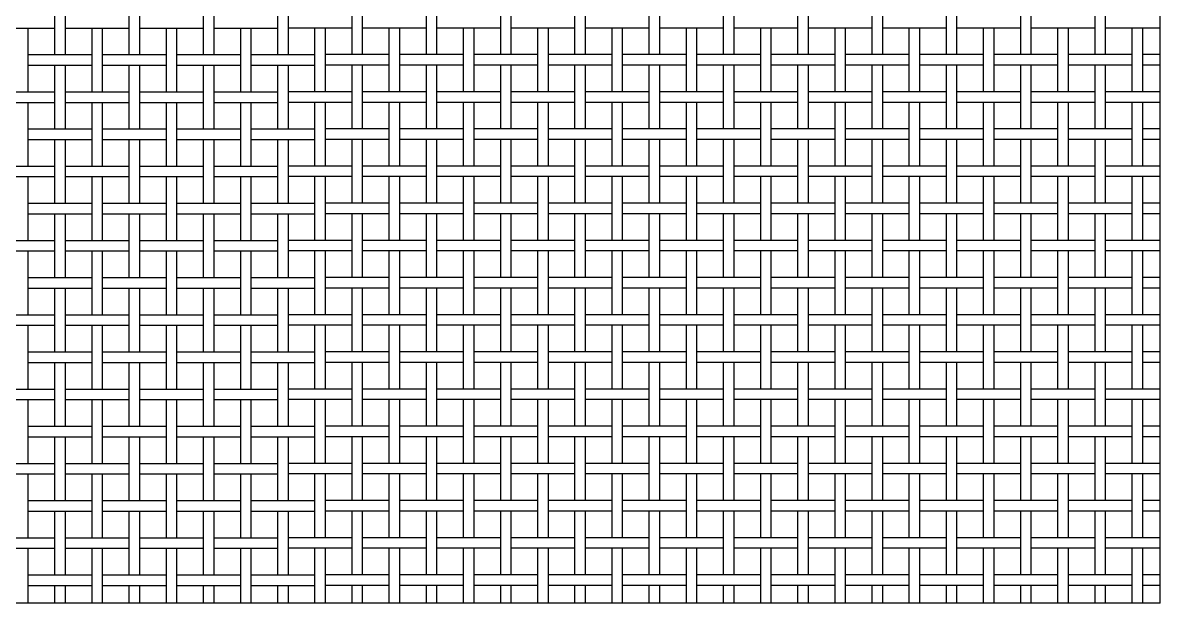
# Model space of a CAD drawing. Extents: x 0.5 to 91.8, y 0 to 62.7.
# Drawn here: x 35.43 to 54.88, y 22.69 to 32.61 of the extents above; entities that cross this region are included whole.
import ezdxf

# ---------------------------------------------------------------- set-up
doc = ezdxf.new("R2010")
doc.units = 0
doc.layers.get('0').update_dxf_attribs({"linetype": 'CONTINUOUS'})

msp = doc.modelspace()

# ---------------------------------------------------------------- linework, layer by layer
at = {"color": 7, "linetype": 'CONTINUOUS'}
for p, q in [((54.875, 22.69), (54.875, 52.69)), ((35.975, 33.155), (35.975, 32.065)), ((36.155, 33.155), (36.155, 32.065)), ((37.245, 33.155), (37.245, 32.065)), ((37.425, 33.155), (37.425, 32.065)), ((38.515, 33.155), (38.515, 32.065)), ((38.695, 33.155), (38.695, 32.065)), ((39.785, 33.155), (39.785, 32.065)), ((39.965, 33.155), (39.965, 32.065)), ((41.055, 33.155), (41.055, 32.065)), ((41.235, 33.155), (41.235, 32.065)), ((42.325, 33.155), (42.325, 32.065)), ((42.505, 33.155), (42.505, 32.065)), ((43.595, 33.155), (43.595, 32.065)), ((43.775, 33.155), (43.775, 32.065)), ((44.865, 33.155), (44.865, 32.065)), ((45.045, 33.155), (45.045, 32.065)), ((46.135, 33.155), (46.135, 32.065)), ((46.315, 33.155), (46.315, 32.065)), ((47.405, 33.155), (47.405, 32.065)), ((47.585, 33.155), (47.585, 32.065)), ((48.675, 33.155), (48.675, 32.065)), ((48.855, 33.155), (48.855, 32.065)), ((49.945, 33.155), (49.945, 32.065)), ((50.125, 33.155), (50.125, 32.065)), ((51.215, 33.155), (51.215, 32.065)), ((51.395, 33.155), (51.395, 32.065)), ((52.485, 33.155), (52.485, 32.065)), ((52.665, 33.155), (52.665, 32.065)), ((53.755, 33.155), (53.755, 32.065)), ((53.935, 33.155), (53.935, 32.065)), ((34.885, 32.52), (35.975, 32.52)), ((35.52, 32.52), (35.52, 31.43)), ((36.155, 32.52), (37.245, 32.52)), ((36.61, 32.52), (36.61, 31.43)), ((36.79, 32.52), (36.79, 31.43)), ((37.425, 32.52), (38.515, 32.52)), ((37.88, 32.52), (37.88, 31.43)), ((38.06, 32.52), (38.06, 31.43)), ((38.695, 32.52), (39.785, 32.52)), ((39.15, 32.52), (39.15, 31.43)), ((39.33, 32.52), (39.33, 31.43)), ((41.055, 32.52), (39.965, 32.52)), ((40.42, 32.52), (40.42, 31.43)), ((40.6, 32.52), (40.6, 31.43)), ((42.325, 32.52), (41.235, 32.52)), ((41.69, 32.52), (41.69, 31.43)), ((41.87, 32.52), (41.87, 31.43)), ((43.595, 32.52), (42.505, 32.52)), ((42.96, 32.52), (42.96, 31.43)), ((43.14, 32.52), (43.14, 31.43)), ((44.865, 32.52), (43.775, 32.52)), ((44.23, 32.52), (44.23, 31.43)), ((44.41, 32.52), (44.41, 31.43)), ((46.135, 32.52), (45.045, 32.52)), ((45.5, 32.52), (45.5, 31.43)), ((45.68, 32.52), (45.68, 31.43)), ((47.405, 32.52), (46.315, 32.52)), ((46.77, 32.52), (46.77, 31.43)), ((46.95, 32.52), (46.95, 31.43)), ((48.675, 32.52), (47.585, 32.52)), ((48.04, 32.52), (48.04, 31.43)), ((48.22, 32.52), (48.22, 31.43)), ((49.945, 32.52), (48.855, 32.52)), ((49.31, 32.52), (49.31, 31.43)), ((49.49, 32.52), (49.49, 31.43)), ((51.215, 32.52), (50.125, 32.52)), ((50.58, 32.52), (50.58, 31.43)), ((50.76, 32.52), (50.76, 31.43)), ((52.485, 32.52), (51.395, 32.52)), ((51.85, 32.52), (51.85, 31.43)), ((52.03, 32.52), (52.03, 31.43)), ((53.755, 32.52), (52.665, 32.52)), ((53.12, 32.52), (53.12, 31.43)), ((53.3, 32.52), (53.3, 31.43)), ((54.875, 32.52), (53.935, 32.52)), ((54.39, 32.52), (54.39, 31.43)), ((54.57, 32.52), (54.57, 31.43)), ((35.52, 32.065), (36.61, 32.065)), ((36.79, 32.065), (37.88, 32.065)), ((38.06, 32.065), (39.15, 32.065)), ((39.33, 32.065), (40.42, 32.065)), ((41.69, 32.065), (40.6, 32.065)), ((42.96, 32.065), (41.87, 32.065)), ((44.23, 32.065), (43.14, 32.065)), ((45.5, 32.065), (44.41, 32.065)), ((46.77, 32.065), (45.68, 32.065)), ((48.04, 32.065), (46.95, 32.065)), ((49.31, 32.065), (48.22, 32.065)), ((50.58, 32.065), (49.49, 32.065)), ((51.85, 32.065), (50.76, 32.065)), ((53.12, 32.065), (52.03, 32.065)), ((54.39, 32.065), (53.3, 32.065)), ((54.875, 32.065), (54.57, 32.065)), ((35.52, 31.885), (36.61, 31.885)), ((35.975, 31.885), (35.975, 30.795)), ((36.155, 31.885), (36.155, 30.795)), ((36.79, 31.885), (37.88, 31.885)), ((37.245, 31.885), (37.245, 30.795)), ((37.425, 31.885), (37.425, 30.795)), ((38.06, 31.885), (39.15, 31.885)), ((38.515, 31.885), (38.515, 30.795)), ((38.695, 31.885), (38.695, 30.795)), ((39.33, 31.885), (40.42, 31.885)), ((39.785, 31.885), (39.785, 30.795)), ((39.965, 31.885), (39.965, 30.795)), ((41.69, 31.885), (40.6, 31.885)), ((41.055, 31.885), (41.055, 30.795)), ((41.235, 31.885), (41.235, 30.795)), ((42.96, 31.885), (41.87, 31.885)), ((42.325, 31.885), (42.325, 30.795)), ((42.505, 31.885), (42.505, 30.795)), ((44.23, 31.885), (43.14, 31.885)), ((43.595, 31.885), (43.595, 30.795)), ((43.775, 31.885), (43.775, 30.795)), ((45.5, 31.885), (44.41, 31.885)), ((44.865, 31.885), (44.865, 30.795)), ((45.045, 31.885), (45.045, 30.795)), ((46.77, 31.885), (45.68, 31.885)), ((46.135, 31.885), (46.135, 30.795)), ((46.315, 31.885), (46.315, 30.795)), ((48.04, 31.885), (46.95, 31.885)), ((47.405, 31.885), (47.405, 30.795)), ((47.585, 31.885), (47.585, 30.795)), ((49.31, 31.885), (48.22, 31.885)), ((48.675, 31.885), (48.675, 30.795)), ((48.855, 31.885), (48.855, 30.795)), ((50.58, 31.885), (49.49, 31.885)), ((49.945, 31.885), (49.945, 30.795)), ((50.125, 31.885), (50.125, 30.795)), ((51.85, 31.885), (50.76, 31.885)), ((51.215, 31.885), (51.215, 30.795)), ((51.395, 31.885), (51.395, 30.795)), ((53.12, 31.885), (52.03, 31.885)), ((52.485, 31.885), (52.485, 30.795)), ((52.665, 31.885), (52.665, 30.795)), ((54.39, 31.885), (53.3, 31.885)), ((53.755, 31.885), (53.755, 30.795)), ((53.935, 31.885), (53.935, 30.795)), ((54.875, 31.885), (54.57, 31.885)), ((34.885, 31.43), (35.975, 31.43)), ((36.155, 31.43), (37.245, 31.43)), ((37.425, 31.43), (38.515, 31.43)), ((38.695, 31.43), (39.785, 31.43)), ((41.055, 31.43), (39.965, 31.43)), ((42.325, 31.43), (41.235, 31.43)), ((43.595, 31.43), (42.505, 31.43)), ((44.865, 31.43), (43.775, 31.43)), ((46.135, 31.43), (45.045, 31.43)), ((47.405, 31.43), (46.315, 31.43)), ((48.675, 31.43), (47.585, 31.43)), ((49.945, 31.43), (48.855, 31.43)), ((51.215, 31.43), (50.125, 31.43)), ((52.485, 31.43), (51.395, 31.43)), ((53.755, 31.43), (52.665, 31.43)), ((54.875, 31.43), (53.935, 31.43)), ((34.885, 31.25), (35.975, 31.25)), ((35.52, 31.25), (35.52, 30.16)), ((36.155, 31.25), (37.245, 31.25)), ((36.61, 31.25), (36.61, 30.16)), ((36.79, 31.25), (36.79, 30.16)), ((37.425, 31.25), (38.515, 31.25)), ((37.88, 31.25), (37.88, 30.16)), ((38.06, 31.25), (38.06, 30.16)), ((38.695, 31.25), (39.785, 31.25)), ((39.15, 31.25), (39.15, 30.16)), ((39.33, 31.25), (39.33, 30.16)), ((41.055, 31.25), (39.965, 31.25)), ((40.42, 31.25), (40.42, 30.16)), ((40.6, 31.25), (40.6, 30.16)), ((42.325, 31.25), (41.235, 31.25)), ((41.69, 31.25), (41.69, 30.16)), ((41.87, 31.25), (41.87, 30.16)), ((43.595, 31.25), (42.505, 31.25)), ((42.96, 31.25), (42.96, 30.16)), ((43.14, 31.25), (43.14, 30.16)), ((44.865, 31.25), (43.775, 31.25)), ((44.23, 31.25), (44.23, 30.16)), ((44.41, 31.25), (44.41, 30.16)), ((46.135, 31.25), (45.045, 31.25)), ((45.5, 31.25), (45.5, 30.16)), ((45.68, 31.25), (45.68, 30.16)), ((47.405, 31.25), (46.315, 31.25)), ((46.77, 31.25), (46.77, 30.16)), ((46.95, 31.25), (46.95, 30.16)), ((48.675, 31.25), (47.585, 31.25)), ((48.04, 31.25), (48.04, 30.16)), ((48.22, 31.25), (48.22, 30.16)), ((49.945, 31.25), (48.855, 31.25)), ((49.31, 31.25), (49.31, 30.16)), ((49.49, 31.25), (49.49, 30.16)), ((51.215, 31.25), (50.125, 31.25)), ((50.58, 31.25), (50.58, 30.16)), ((50.76, 31.25), (50.76, 30.16)), ((52.485, 31.25), (51.395, 31.25)), ((51.85, 31.25), (51.85, 30.16)), ((52.03, 31.25), (52.03, 30.16)), ((53.755, 31.25), (52.665, 31.25)), ((53.12, 31.25), (53.12, 30.16)), ((53.3, 31.25), (53.3, 30.16)), ((54.875, 31.25), (53.935, 31.25)), ((54.39, 31.25), (54.39, 30.16)), ((54.57, 31.25), (54.57, 30.16)), ((35.52, 30.795), (36.61, 30.795)), ((36.79, 30.795), (37.88, 30.795)), ((38.06, 30.795), (39.15, 30.795)), ((39.33, 30.795), (40.42, 30.795)), ((41.69, 30.795), (40.6, 30.795)), ((42.96, 30.795), (41.87, 30.795)), ((44.23, 30.795), (43.14, 30.795)), ((45.5, 30.795), (44.41, 30.795)), ((46.77, 30.795), (45.68, 30.795)), ((48.04, 30.795), (46.95, 30.795)), ((49.31, 30.795), (48.22, 30.795)), ((50.58, 30.795), (49.49, 30.795)), ((51.85, 30.795), (50.76, 30.795)), ((53.12, 30.795), (52.03, 30.795)), ((54.39, 30.795), (53.3, 30.795)), ((54.875, 30.795), (54.57, 30.795)), ((35.52, 30.615), (36.61, 30.615)), ((35.975, 30.615), (35.975, 29.525)), ((36.155, 30.615), (36.155, 29.525)), ((36.79, 30.615), (37.88, 30.615)), ((37.245, 30.615), (37.245, 29.525)), ((37.425, 30.615), (37.425, 29.525)), ((38.06, 30.615), (39.15, 30.615)), ((38.515, 30.615), (38.515, 29.525)), ((38.695, 30.615), (38.695, 29.525)), ((39.33, 30.615), (40.42, 30.615)), ((39.785, 30.615), (39.785, 29.525)), ((39.965, 30.615), (39.965, 29.525)), ((41.69, 30.615), (40.6, 30.615)), ((41.055, 30.615), (41.055, 29.525)), ((41.235, 30.615), (41.235, 29.525)), ((42.96, 30.615), (41.87, 30.615)), ((42.325, 30.615), (42.325, 29.525)), ((42.505, 30.615), (42.505, 29.525)), ((44.23, 30.615), (43.14, 30.615)), ((43.595, 30.615), (43.595, 29.525)), ((43.775, 30.615), (43.775, 29.525)), ((45.5, 30.615), (44.41, 30.615)), ((44.865, 30.615), (44.865, 29.525)), ((45.045, 30.615), (45.045, 29.525)), ((46.77, 30.615), (45.68, 30.615)), ((46.135, 30.615), (46.135, 29.525)), ((46.315, 30.615), (46.315, 29.525)), ((48.04, 30.615), (46.95, 30.615)), ((47.405, 30.615), (47.405, 29.525)), ((47.585, 30.615), (47.585, 29.525)), ((49.31, 30.615), (48.22, 30.615)), ((48.675, 30.615), (48.675, 29.525)), ((48.855, 30.615), (48.855, 29.525)), ((50.58, 30.615), (49.49, 30.615)), ((49.945, 30.615), (49.945, 29.525)), ((50.125, 30.615), (50.125, 29.525)), ((51.85, 30.615), (50.76, 30.615)), ((51.215, 30.615), (51.215, 29.525)), ((51.395, 30.615), (51.395, 29.525)), ((53.12, 30.615), (52.03, 30.615)), ((52.485, 30.615), (52.485, 29.525)), ((52.665, 30.615), (52.665, 29.525)), ((54.39, 30.615), (53.3, 30.615)), ((53.755, 30.615), (53.755, 29.525)), ((53.935, 30.615), (53.935, 29.525)), ((54.875, 30.615), (54.57, 30.615)), ((34.885, 30.16), (35.975, 30.16)), ((36.155, 30.16), (37.245, 30.16)), ((37.425, 30.16), (38.515, 30.16)), ((38.695, 30.16), (39.785, 30.16)), ((41.055, 30.16), (39.965, 30.16)), ((42.325, 30.16), (41.235, 30.16)), ((43.595, 30.16), (42.505, 30.16)), ((44.865, 30.16), (43.775, 30.16)), ((46.135, 30.16), (45.045, 30.16)), ((47.405, 30.16), (46.315, 30.16)), ((48.675, 30.16), (47.585, 30.16)), ((49.945, 30.16), (48.855, 30.16)), ((51.215, 30.16), (50.125, 30.16)), ((52.485, 30.16), (51.395, 30.16)), ((53.755, 30.16), (52.665, 30.16)), ((54.875, 30.16), (53.935, 30.16)), ((34.885, 29.98), (35.975, 29.98)), ((35.52, 29.98), (35.52, 28.89)), ((36.155, 29.98), (37.245, 29.98)), ((36.61, 29.98), (36.61, 28.89)), ((36.79, 29.98), (36.79, 28.89)), ((37.425, 29.98), (38.515, 29.98)), ((37.88, 29.98), (37.88, 28.89)), ((38.06, 29.98), (38.06, 28.89)), ((38.695, 29.98), (39.785, 29.98)), ((39.15, 29.98), (39.15, 28.89)), ((39.33, 29.98), (39.33, 28.89)), ((41.055, 29.98), (39.965, 29.98)), ((40.42, 29.98), (40.42, 28.89)), ((40.6, 29.98), (40.6, 28.89)), ((42.325, 29.98), (41.235, 29.98)), ((41.69, 29.98), (41.69, 28.89)), ((41.87, 29.98), (41.87, 28.89)), ((43.595, 29.98), (42.505, 29.98)), ((42.96, 29.98), (42.96, 28.89)), ((43.14, 29.98), (43.14, 28.89)), ((44.865, 29.98), (43.775, 29.98)), ((44.23, 29.98), (44.23, 28.89)), ((44.41, 29.98), (44.41, 28.89)), ((46.135, 29.98), (45.045, 29.98)), ((45.5, 29.98), (45.5, 28.89)), ((45.68, 29.98), (45.68, 28.89)), ((47.405, 29.98), (46.315, 29.98)), ((46.77, 29.98), (46.77, 28.89)), ((46.95, 29.98), (46.95, 28.89)), ((48.675, 29.98), (47.585, 29.98)), ((48.04, 29.98), (48.04, 28.89)), ((48.22, 29.98), (48.22, 28.89)), ((49.945, 29.98), (48.855, 29.98)), ((49.31, 29.98), (49.31, 28.89)), ((49.49, 29.98), (49.49, 28.89)), ((51.215, 29.98), (50.125, 29.98)), ((50.58, 29.98), (50.58, 28.89)), ((50.76, 29.98), (50.76, 28.89)), ((52.485, 29.98), (51.395, 29.98)), ((51.85, 29.98), (51.85, 28.89)), ((52.03, 29.98), (52.03, 28.89)), ((53.755, 29.98), (52.665, 29.98)), ((53.12, 29.98), (53.12, 28.89)), ((53.3, 29.98), (53.3, 28.89)), ((54.875, 29.98), (53.935, 29.98)), ((54.39, 29.98), (54.39, 28.89)), ((54.57, 29.98), (54.57, 28.89)), ((35.52, 29.525), (36.61, 29.525)), ((36.79, 29.525), (37.88, 29.525)), ((38.06, 29.525), (39.15, 29.525)), ((39.33, 29.525), (40.42, 29.525)), ((41.69, 29.525), (40.6, 29.525)), ((42.96, 29.525), (41.87, 29.525)), ((44.23, 29.525), (43.14, 29.525)), ((45.5, 29.525), (44.41, 29.525)), ((46.77, 29.525), (45.68, 29.525)), ((48.04, 29.525), (46.95, 29.525)), ((49.31, 29.525), (48.22, 29.525)), ((50.58, 29.525), (49.49, 29.525)), ((51.85, 29.525), (50.76, 29.525)), ((53.12, 29.525), (52.03, 29.525)), ((54.39, 29.525), (53.3, 29.525)), ((54.875, 29.525), (54.57, 29.525)), ((35.52, 29.345), (36.61, 29.345)), ((35.975, 29.345), (35.975, 28.255)), ((36.155, 29.345), (36.155, 28.255)), ((36.79, 29.345), (37.88, 29.345)), ((37.245, 29.345), (37.245, 28.255)), ((37.425, 29.345), (37.425, 28.255)), ((38.06, 29.345), (39.15, 29.345)), ((38.515, 29.345), (38.515, 28.255)), ((38.695, 29.345), (38.695, 28.255)), ((39.33, 29.345), (40.42, 29.345)), ((39.785, 29.345), (39.785, 28.255)), ((39.965, 29.345), (39.965, 28.255)), ((41.69, 29.345), (40.6, 29.345)), ((41.055, 29.345), (41.055, 28.255)), ((41.235, 29.345), (41.235, 28.255)), ((42.96, 29.345), (41.87, 29.345)), ((42.325, 29.345), (42.325, 28.255)), ((42.505, 29.345), (42.505, 28.255)), ((44.23, 29.345), (43.14, 29.345)), ((43.595, 29.345), (43.595, 28.255)), ((43.775, 29.345), (43.775, 28.255)), ((45.5, 29.345), (44.41, 29.345)), ((44.865, 29.345), (44.865, 28.255)), ((45.045, 29.345), (45.045, 28.255)), ((46.77, 29.345), (45.68, 29.345)), ((46.135, 29.345), (46.135, 28.255)), ((46.315, 29.345), (46.315, 28.255)), ((48.04, 29.345), (46.95, 29.345)), ((47.405, 29.345), (47.405, 28.255)), ((47.585, 29.345), (47.585, 28.255)), ((49.31, 29.345), (48.22, 29.345)), ((48.675, 29.345), (48.675, 28.255)), ((48.855, 29.345), (48.855, 28.255)), ((50.58, 29.345), (49.49, 29.345)), ((49.945, 29.345), (49.945, 28.255)), ((50.125, 29.345), (50.125, 28.255)), ((51.85, 29.345), (50.76, 29.345)), ((51.215, 29.345), (51.215, 28.255)), ((51.395, 29.345), (51.395, 28.255)), ((53.12, 29.345), (52.03, 29.345)), ((52.485, 29.345), (52.485, 28.255)), ((52.665, 29.345), (52.665, 28.255)), ((54.39, 29.345), (53.3, 29.345)), ((53.755, 29.345), (53.755, 28.255)), ((53.935, 29.345), (53.935, 28.255)), ((54.875, 29.345), (54.57, 29.345)), ((34.885, 28.89), (35.975, 28.89)), ((36.155, 28.89), (37.245, 28.89)), ((37.425, 28.89), (38.515, 28.89)), ((38.695, 28.89), (39.785, 28.89)), ((41.055, 28.89), (39.965, 28.89)), ((42.325, 28.89), (41.235, 28.89)), ((43.595, 28.89), (42.505, 28.89)), ((44.865, 28.89), (43.775, 28.89)), ((46.135, 28.89), (45.045, 28.89)), ((47.405, 28.89), (46.315, 28.89)), ((48.675, 28.89), (47.585, 28.89)), ((49.945, 28.89), (48.855, 28.89)), ((51.215, 28.89), (50.125, 28.89)), ((52.485, 28.89), (51.395, 28.89)), ((53.755, 28.89), (52.665, 28.89)), ((54.875, 28.89), (53.935, 28.89)), ((34.885, 28.71), (35.975, 28.71)), ((35.52, 28.71), (35.52, 27.62)), ((36.155, 28.71), (37.245, 28.71)), ((36.61, 28.71), (36.61, 27.62)), ((36.79, 28.71), (36.79, 27.62)), ((37.425, 28.71), (38.515, 28.71)), ((37.88, 28.71), (37.88, 27.62)), ((38.06, 28.71), (38.06, 27.62)), ((38.695, 28.71), (39.785, 28.71)), ((39.15, 28.71), (39.15, 27.62)), ((39.33, 28.71), (39.33, 27.62)), ((41.055, 28.71), (39.965, 28.71)), ((40.42, 28.71), (40.42, 27.62)), ((40.6, 28.71), (40.6, 27.62)), ((42.325, 28.71), (41.235, 28.71)), ((41.69, 28.71), (41.69, 27.62)), ((41.87, 28.71), (41.87, 27.62)), ((43.595, 28.71), (42.505, 28.71)), ((42.96, 28.71), (42.96, 27.62)), ((43.14, 28.71), (43.14, 27.62)), ((44.865, 28.71), (43.775, 28.71)), ((44.23, 28.71), (44.23, 27.62)), ((44.41, 28.71), (44.41, 27.62)), ((46.135, 28.71), (45.045, 28.71)), ((45.5, 28.71), (45.5, 27.62)), ((45.68, 28.71), (45.68, 27.62)), ((47.405, 28.71), (46.315, 28.71)), ((46.77, 28.71), (46.77, 27.62)), ((46.95, 28.71), (46.95, 27.62)), ((48.675, 28.71), (47.585, 28.71)), ((48.04, 28.71), (48.04, 27.62)), ((48.22, 28.71), (48.22, 27.62)), ((49.945, 28.71), (48.855, 28.71)), ((49.31, 28.71), (49.31, 27.62)), ((49.49, 28.71), (49.49, 27.62)), ((51.215, 28.71), (50.125, 28.71)), ((50.58, 28.71), (50.58, 27.62)), ((50.76, 28.71), (50.76, 27.62)), ((52.485, 28.71), (51.395, 28.71)), ((51.85, 28.71), (51.85, 27.62)), ((52.03, 28.71), (52.03, 27.62)), ((53.755, 28.71), (52.665, 28.71)), ((53.12, 28.71), (53.12, 27.62)), ((53.3, 28.71), (53.3, 27.62)), ((54.875, 28.71), (53.935, 28.71)), ((54.39, 28.71), (54.39, 27.62)), ((54.57, 28.71), (54.57, 27.62)), ((35.52, 28.255), (36.61, 28.255)), ((36.79, 28.255), (37.88, 28.255)), ((38.06, 28.255), (39.15, 28.255)), ((39.33, 28.255), (40.42, 28.255)), ((41.69, 28.255), (40.6, 28.255)), ((42.96, 28.255), (41.87, 28.255)), ((44.23, 28.255), (43.14, 28.255)), ((45.5, 28.255), (44.41, 28.255)), ((46.77, 28.255), (45.68, 28.255)), ((48.04, 28.255), (46.95, 28.255)), ((49.31, 28.255), (48.22, 28.255)), ((50.58, 28.255), (49.49, 28.255)), ((51.85, 28.255), (50.76, 28.255)), ((53.12, 28.255), (52.03, 28.255)), ((54.39, 28.255), (53.3, 28.255)), ((54.875, 28.255), (54.57, 28.255)), ((35.52, 28.075), (36.61, 28.075)), ((35.975, 28.075), (35.975, 26.985)), ((36.155, 28.075), (36.155, 26.985)), ((36.79, 28.075), (37.88, 28.075)), ((37.245, 28.075), (37.245, 26.985)), ((37.425, 28.075), (37.425, 26.985)), ((38.06, 28.075), (39.15, 28.075)), ((38.515, 28.075), (38.515, 26.985)), ((38.695, 28.075), (38.695, 26.985)), ((39.33, 28.075), (40.42, 28.075)), ((39.785, 28.075), (39.785, 26.985)), ((39.965, 28.075), (39.965, 26.985)), ((41.69, 28.075), (40.6, 28.075)), ((41.055, 28.075), (41.055, 26.985)), ((41.235, 28.075), (41.235, 26.985)), ((42.96, 28.075), (41.87, 28.075)), ((42.325, 28.075), (42.325, 26.985)), ((42.505, 28.075), (42.505, 26.985)), ((44.23, 28.075), (43.14, 28.075)), ((43.595, 28.075), (43.595, 26.985)), ((43.775, 28.075), (43.775, 26.985)), ((45.5, 28.075), (44.41, 28.075)), ((44.865, 28.075), (44.865, 26.985)), ((45.045, 28.075), (45.045, 26.985)), ((46.77, 28.075), (45.68, 28.075)), ((46.135, 28.075), (46.135, 26.985)), ((46.315, 28.075), (46.315, 26.985)), ((48.04, 28.075), (46.95, 28.075)), ((47.405, 28.075), (47.405, 26.985)), ((47.585, 28.075), (47.585, 26.985)), ((49.31, 28.075), (48.22, 28.075)), ((48.675, 28.075), (48.675, 26.985)), ((48.855, 28.075), (48.855, 26.985)), ((50.58, 28.075), (49.49, 28.075)), ((49.945, 28.075), (49.945, 26.985)), ((50.125, 28.075), (50.125, 26.985)), ((51.85, 28.075), (50.76, 28.075)), ((51.215, 28.075), (51.215, 26.985)), ((51.395, 28.075), (51.395, 26.985)), ((53.12, 28.075), (52.03, 28.075)), ((52.485, 28.075), (52.485, 26.985)), ((52.665, 28.075), (52.665, 26.985)), ((54.39, 28.075), (53.3, 28.075)), ((53.755, 28.075), (53.755, 26.985)), ((53.935, 28.075), (53.935, 26.985)), ((54.875, 28.075), (54.57, 28.075)), ((34.885, 27.62), (35.975, 27.62)), ((36.155, 27.62), (37.245, 27.62)), ((37.425, 27.62), (38.515, 27.62)), ((38.695, 27.62), (39.785, 27.62)), ((41.055, 27.62), (39.965, 27.62)), ((42.325, 27.62), (41.235, 27.62)), ((43.595, 27.62), (42.505, 27.62)), ((44.865, 27.62), (43.775, 27.62)), ((46.135, 27.62), (45.045, 27.62)), ((47.405, 27.62), (46.315, 27.62)), ((48.675, 27.62), (47.585, 27.62)), ((49.945, 27.62), (48.855, 27.62)), ((51.215, 27.62), (50.125, 27.62)), ((52.485, 27.62), (51.395, 27.62)), ((53.755, 27.62), (52.665, 27.62)), ((54.875, 27.62), (53.935, 27.62)), ((34.885, 27.44), (35.975, 27.44)), ((35.52, 27.44), (35.52, 26.35)), ((36.155, 27.44), (37.245, 27.44)), ((36.61, 27.44), (36.61, 26.35)), ((36.79, 27.44), (36.79, 26.35)), ((37.425, 27.44), (38.515, 27.44)), ((37.88, 27.44), (37.88, 26.35)), ((38.06, 27.44), (38.06, 26.35)), ((38.695, 27.44), (39.785, 27.44)), ((39.15, 27.44), (39.15, 26.35)), ((39.33, 27.44), (39.33, 26.35)), ((41.055, 27.44), (39.965, 27.44)), ((40.42, 27.44), (40.42, 26.35)), ((40.6, 27.44), (40.6, 26.35)), ((42.325, 27.44), (41.235, 27.44)), ((41.69, 27.44), (41.69, 26.35)), ((41.87, 27.44), (41.87, 26.35)), ((43.595, 27.44), (42.505, 27.44)), ((42.96, 27.44), (42.96, 26.35)), ((43.14, 27.44), (43.14, 26.35)), ((44.865, 27.44), (43.775, 27.44)), ((44.23, 27.44), (44.23, 26.35)), ((44.41, 27.44), (44.41, 26.35)), ((46.135, 27.44), (45.045, 27.44)), ((45.5, 27.44), (45.5, 26.35)), ((45.68, 27.44), (45.68, 26.35)), ((47.405, 27.44), (46.315, 27.44)), ((46.77, 27.44), (46.77, 26.35)), ((46.95, 27.44), (46.95, 26.35)), ((48.675, 27.44), (47.585, 27.44)), ((48.04, 27.44), (48.04, 26.35)), ((48.22, 27.44), (48.22, 26.35)), ((49.945, 27.44), (48.855, 27.44)), ((49.31, 27.44), (49.31, 26.35)), ((49.49, 27.44), (49.49, 26.35)), ((51.215, 27.44), (50.125, 27.44)), ((50.58, 27.44), (50.58, 26.35)), ((50.76, 27.44), (50.76, 26.35)), ((52.485, 27.44), (51.395, 27.44)), ((51.85, 27.44), (51.85, 26.35)), ((52.03, 27.44), (52.03, 26.35)), ((53.755, 27.44), (52.665, 27.44)), ((53.12, 27.44), (53.12, 26.35)), ((53.3, 27.44), (53.3, 26.35)), ((54.875, 27.44), (53.935, 27.44)), ((54.39, 27.44), (54.39, 26.35)), ((54.57, 27.44), (54.57, 26.35)), ((35.52, 26.985), (36.61, 26.985)), ((36.79, 26.985), (37.88, 26.985)), ((38.06, 26.985), (39.15, 26.985)), ((39.33, 26.985), (40.42, 26.985)), ((41.69, 26.985), (40.6, 26.985)), ((42.96, 26.985), (41.87, 26.985)), ((44.23, 26.985), (43.14, 26.985)), ((45.5, 26.985), (44.41, 26.985)), ((46.77, 26.985), (45.68, 26.985)), ((48.04, 26.985), (46.95, 26.985)), ((49.31, 26.985), (48.22, 26.985)), ((50.58, 26.985), (49.49, 26.985)), ((51.85, 26.985), (50.76, 26.985)), ((53.12, 26.985), (52.03, 26.985)), ((54.39, 26.985), (53.3, 26.985)), ((54.875, 26.985), (54.57, 26.985)), ((35.52, 26.805), (36.61, 26.805)), ((35.975, 26.805), (35.975, 25.715)), ((36.155, 26.805), (36.155, 25.715)), ((36.79, 26.805), (37.88, 26.805)), ((37.245, 26.805), (37.245, 25.715)), ((37.425, 26.805), (37.425, 25.715)), ((38.06, 26.805), (39.15, 26.805)), ((38.515, 26.805), (38.515, 25.715)), ((38.695, 26.805), (38.695, 25.715)), ((39.33, 26.805), (40.42, 26.805)), ((39.785, 26.805), (39.785, 25.715)), ((39.965, 26.805), (39.965, 25.715)), ((41.69, 26.805), (40.6, 26.805)), ((41.055, 26.805), (41.055, 25.715)), ((41.235, 26.805), (41.235, 25.715)), ((42.96, 26.805), (41.87, 26.805)), ((42.325, 26.805), (42.325, 25.715)), ((42.505, 26.805), (42.505, 25.715)), ((44.23, 26.805), (43.14, 26.805)), ((43.595, 26.805), (43.595, 25.715)), ((43.775, 26.805), (43.775, 25.715)), ((45.5, 26.805), (44.41, 26.805)), ((44.865, 26.805), (44.865, 25.715)), ((45.045, 26.805), (45.045, 25.715)), ((46.77, 26.805), (45.68, 26.805)), ((46.135, 26.805), (46.135, 25.715)), ((46.315, 26.805), (46.315, 25.715)), ((48.04, 26.805), (46.95, 26.805)), ((47.405, 26.805), (47.405, 25.715)), ((47.585, 26.805), (47.585, 25.715)), ((49.31, 26.805), (48.22, 26.805)), ((48.675, 26.805), (48.675, 25.715)), ((48.855, 26.805), (48.855, 25.715)), ((50.58, 26.805), (49.49, 26.805)), ((49.945, 26.805), (49.945, 25.715)), ((50.125, 26.805), (50.125, 25.715)), ((51.85, 26.805), (50.76, 26.805)), ((51.215, 26.805), (51.215, 25.715)), ((51.395, 26.805), (51.395, 25.715)), ((53.12, 26.805), (52.03, 26.805)), ((52.485, 26.805), (52.485, 25.715)), ((52.665, 26.805), (52.665, 25.715)), ((54.39, 26.805), (53.3, 26.805)), ((53.755, 26.805), (53.755, 25.715)), ((53.935, 26.805), (53.935, 25.715)), ((54.875, 26.805), (54.57, 26.805)), ((34.885, 26.35), (35.975, 26.35)), ((36.155, 26.35), (37.245, 26.35)), ((37.425, 26.35), (38.515, 26.35)), ((38.695, 26.35), (39.785, 26.35)), ((41.055, 26.35), (39.965, 26.35)), ((42.325, 26.35), (41.235, 26.35)), ((43.595, 26.35), (42.505, 26.35)), ((44.865, 26.35), (43.775, 26.35)), ((46.135, 26.35), (45.045, 26.35)), ((47.405, 26.35), (46.315, 26.35)), ((48.675, 26.35), (47.585, 26.35)), ((49.945, 26.35), (48.855, 26.35)), ((51.215, 26.35), (50.125, 26.35)), ((52.485, 26.35), (51.395, 26.35)), ((53.755, 26.35), (52.665, 26.35)), ((54.875, 26.35), (53.935, 26.35)), ((34.885, 26.17), (35.975, 26.17)), ((35.52, 26.17), (35.52, 25.08)), ((36.155, 26.17), (37.245, 26.17)), ((36.61, 26.17), (36.61, 25.08)), ((36.79, 26.17), (36.79, 25.08)), ((37.425, 26.17), (38.515, 26.17)), ((37.88, 26.17), (37.88, 25.08)), ((38.06, 26.17), (38.06, 25.08)), ((38.695, 26.17), (39.785, 26.17)), ((39.15, 26.17), (39.15, 25.08)), ((39.33, 26.17), (39.33, 25.08)), ((41.055, 26.17), (39.965, 26.17)), ((40.42, 26.17), (40.42, 25.08)), ((40.6, 26.17), (40.6, 25.08)), ((42.325, 26.17), (41.235, 26.17)), ((41.69, 26.17), (41.69, 25.08)), ((41.87, 26.17), (41.87, 25.08)), ((43.595, 26.17), (42.505, 26.17)), ((42.96, 26.17), (42.96, 25.08)), ((43.14, 26.17), (43.14, 25.08)), ((44.865, 26.17), (43.775, 26.17)), ((44.23, 26.17), (44.23, 25.08)), ((44.41, 26.17), (44.41, 25.08)), ((46.135, 26.17), (45.045, 26.17)), ((45.5, 26.17), (45.5, 25.08)), ((45.68, 26.17), (45.68, 25.08)), ((47.405, 26.17), (46.315, 26.17)), ((46.77, 26.17), (46.77, 25.08)), ((46.95, 26.17), (46.95, 25.08)), ((48.675, 26.17), (47.585, 26.17)), ((48.04, 26.17), (48.04, 25.08)), ((48.22, 26.17), (48.22, 25.08)), ((49.945, 26.17), (48.855, 26.17)), ((49.31, 26.17), (49.31, 25.08)), ((49.49, 26.17), (49.49, 25.08)), ((51.215, 26.17), (50.125, 26.17)), ((50.58, 26.17), (50.58, 25.08)), ((50.76, 26.17), (50.76, 25.08)), ((52.485, 26.17), (51.395, 26.17)), ((51.85, 26.17), (51.85, 25.08)), ((52.03, 26.17), (52.03, 25.08)), ((53.755, 26.17), (52.665, 26.17)), ((53.12, 26.17), (53.12, 25.08)), ((53.3, 26.17), (53.3, 25.08)), ((54.875, 26.17), (53.935, 26.17)), ((54.39, 26.17), (54.39, 25.08)), ((54.57, 26.17), (54.57, 25.08)), ((35.52, 25.715), (36.61, 25.715)), ((36.79, 25.715), (37.88, 25.715)), ((38.06, 25.715), (39.15, 25.715)), ((39.33, 25.715), (40.42, 25.715)), ((41.69, 25.715), (40.6, 25.715)), ((42.96, 25.715), (41.87, 25.715)), ((44.23, 25.715), (43.14, 25.715)), ((45.5, 25.715), (44.41, 25.715)), ((46.77, 25.715), (45.68, 25.715)), ((48.04, 25.715), (46.95, 25.715)), ((49.31, 25.715), (48.22, 25.715)), ((50.58, 25.715), (49.49, 25.715)), ((51.85, 25.715), (50.76, 25.715)), ((53.12, 25.715), (52.03, 25.715)), ((54.39, 25.715), (53.3, 25.715)), ((54.875, 25.715), (54.57, 25.715)), ((35.52, 25.535), (36.61, 25.535)), ((35.975, 25.535), (35.975, 24.445)), ((36.155, 25.535), (36.155, 24.445)), ((36.79, 25.535), (37.88, 25.535)), ((37.245, 25.535), (37.245, 24.445)), ((37.425, 25.535), (37.425, 24.445)), ((38.06, 25.535), (39.15, 25.535)), ((38.515, 25.535), (38.515, 24.445)), ((38.695, 25.535), (38.695, 24.445)), ((39.33, 25.535), (40.42, 25.535)), ((39.785, 25.535), (39.785, 24.445)), ((39.965, 25.535), (39.965, 24.445)), ((41.69, 25.535), (40.6, 25.535)), ((41.055, 25.535), (41.055, 24.445)), ((41.235, 25.535), (41.235, 24.445)), ((42.96, 25.535), (41.87, 25.535)), ((42.325, 25.535), (42.325, 24.445)), ((42.505, 25.535), (42.505, 24.445)), ((44.23, 25.535), (43.14, 25.535)), ((43.595, 25.535), (43.595, 24.445)), ((43.775, 25.535), (43.775, 24.445)), ((45.5, 25.535), (44.41, 25.535)), ((44.865, 25.535), (44.865, 24.445)), ((45.045, 25.535), (45.045, 24.445)), ((46.77, 25.535), (45.68, 25.535)), ((46.135, 25.535), (46.135, 24.445)), ((46.315, 25.535), (46.315, 24.445)), ((48.04, 25.535), (46.95, 25.535)), ((47.405, 25.535), (47.405, 24.445)), ((47.585, 25.535), (47.585, 24.445)), ((49.31, 25.535), (48.22, 25.535)), ((48.675, 25.535), (48.675, 24.445)), ((48.855, 25.535), (48.855, 24.445)), ((50.58, 25.535), (49.49, 25.535)), ((49.945, 25.535), (49.945, 24.445)), ((50.125, 25.535), (50.125, 24.445)), ((51.85, 25.535), (50.76, 25.535)), ((51.215, 25.535), (51.215, 24.445)), ((51.395, 25.535), (51.395, 24.445)), ((53.12, 25.535), (52.03, 25.535)), ((52.485, 25.535), (52.485, 24.445)), ((52.665, 25.535), (52.665, 24.445)), ((54.39, 25.535), (53.3, 25.535)), ((53.755, 25.535), (53.755, 24.445)), ((53.935, 25.535), (53.935, 24.445)), ((54.875, 25.535), (54.57, 25.535)), ((34.885, 25.08), (35.975, 25.08)), ((34.885, 24.9), (35.975, 24.9)), ((35.52, 24.9), (35.52, 23.81)), ((36.155, 25.08), (37.245, 25.08)), ((36.155, 24.9), (37.245, 24.9)), ((36.61, 24.9), (36.61, 23.81)), ((36.79, 24.9), (36.79, 23.81)), ((37.425, 25.08), (38.515, 25.08)), ((37.425, 24.9), (38.515, 24.9)), ((37.88, 24.9), (37.88, 23.81)), ((38.06, 24.9), (38.06, 23.81)), ((38.695, 25.08), (39.785, 25.08)), ((38.695, 24.9), (39.785, 24.9)), ((39.15, 24.9), (39.15, 23.81)), ((39.33, 24.9), (39.33, 23.81)), ((41.055, 25.08), (39.965, 25.08)), ((41.055, 24.9), (39.965, 24.9)), ((40.42, 24.9), (40.42, 23.81)), ((40.6, 24.9), (40.6, 23.81)), ((42.325, 25.08), (41.235, 25.08)), ((42.325, 24.9), (41.235, 24.9)), ((41.69, 24.9), (41.69, 23.81)), ((41.87, 24.9), (41.87, 23.81)), ((43.595, 25.08), (42.505, 25.08)), ((43.595, 24.9), (42.505, 24.9)), ((42.96, 24.9), (42.96, 23.81)), ((43.14, 24.9), (43.14, 23.81)), ((44.865, 25.08), (43.775, 25.08)), ((44.865, 24.9), (43.775, 24.9)), ((44.23, 24.9), (44.23, 23.81)), ((44.41, 24.9), (44.41, 23.81)), ((46.135, 25.08), (45.045, 25.08)), ((46.135, 24.9), (45.045, 24.9)), ((45.5, 24.9), (45.5, 23.81)), ((45.68, 24.9), (45.68, 23.81)), ((47.405, 25.08), (46.315, 25.08)), ((47.405, 24.9), (46.315, 24.9)), ((46.77, 24.9), (46.77, 23.81)), ((46.95, 24.9), (46.95, 23.81)), ((48.675, 25.08), (47.585, 25.08)), ((48.675, 24.9), (47.585, 24.9)), ((48.04, 24.9), (48.04, 23.81)), ((48.22, 24.9), (48.22, 23.81)), ((49.945, 25.08), (48.855, 25.08)), ((49.945, 24.9), (48.855, 24.9)), ((49.31, 24.9), (49.31, 23.81)), ((49.49, 24.9), (49.49, 23.81)), ((51.215, 25.08), (50.125, 25.08)), ((51.215, 24.9), (50.125, 24.9)), ((50.58, 24.9), (50.58, 23.81)), ((50.76, 24.9), (50.76, 23.81)), ((52.485, 25.08), (51.395, 25.08)), ((52.485, 24.9), (51.395, 24.9)), ((51.85, 24.9), (51.85, 23.81)), ((52.03, 24.9), (52.03, 23.81)), ((53.755, 25.08), (52.665, 25.08)), ((53.755, 24.9), (52.665, 24.9)), ((53.12, 24.9), (53.12, 23.81)), ((53.3, 24.9), (53.3, 23.81)), ((54.875, 25.08), (53.935, 25.08)), ((54.875, 24.9), (53.935, 24.9)), ((54.39, 24.9), (54.39, 23.81)), ((54.57, 24.9), (54.57, 23.81)), ((35.52, 24.445), (36.61, 24.445)), ((36.79, 24.445), (37.88, 24.445)), ((38.06, 24.445), (39.15, 24.445)), ((39.33, 24.445), (40.42, 24.445)), ((41.69, 24.445), (40.6, 24.445)), ((42.96, 24.445), (41.87, 24.445)), ((44.23, 24.445), (43.14, 24.445)), ((45.5, 24.445), (44.41, 24.445)), ((46.77, 24.445), (45.68, 24.445)), ((48.04, 24.445), (46.95, 24.445)), ((49.31, 24.445), (48.22, 24.445)), ((50.58, 24.445), (49.49, 24.445)), ((51.85, 24.445), (50.76, 24.445)), ((53.12, 24.445), (52.03, 24.445)), ((54.39, 24.445), (53.3, 24.445)), ((54.875, 24.445), (54.57, 24.445)), ((35.52, 24.265), (36.61, 24.265)), ((35.975, 24.265), (35.975, 23.175)), ((36.155, 24.265), (36.155, 23.175)), ((36.79, 24.265), (37.88, 24.265)), ((37.245, 24.265), (37.245, 23.175)), ((37.425, 24.265), (37.425, 23.175)), ((38.06, 24.265), (39.15, 24.265)), ((38.515, 24.265), (38.515, 23.175)), ((38.695, 24.265), (38.695, 23.175)), ((39.33, 24.265), (40.42, 24.265)), ((39.785, 24.265), (39.785, 23.175)), ((39.965, 24.265), (39.965, 23.175)), ((41.69, 24.265), (40.6, 24.265)), ((41.055, 24.265), (41.055, 23.175)), ((41.235, 24.265), (41.235, 23.175)), ((42.96, 24.265), (41.87, 24.265)), ((42.325, 24.265), (42.325, 23.175)), ((42.505, 24.265), (42.505, 23.175)), ((44.23, 24.265), (43.14, 24.265)), ((43.595, 24.265), (43.595, 23.175)), ((43.775, 24.265), (43.775, 23.175)), ((45.5, 24.265), (44.41, 24.265)), ((44.865, 24.265), (44.865, 23.175)), ((45.045, 24.265), (45.045, 23.175)), ((46.77, 24.265), (45.68, 24.265)), ((46.135, 24.265), (46.135, 23.175)), ((46.315, 24.265), (46.315, 23.175)), ((48.04, 24.265), (46.95, 24.265)), ((47.405, 24.265), (47.405, 23.175)), ((47.585, 24.265), (47.585, 23.175)), ((49.31, 24.265), (48.22, 24.265)), ((48.675, 24.265), (48.675, 23.175)), ((48.855, 24.265), (48.855, 23.175)), ((50.58, 24.265), (49.49, 24.265)), ((49.945, 24.265), (49.945, 23.175)), ((50.125, 24.265), (50.125, 23.175)), ((51.85, 24.265), (50.76, 24.265)), ((51.215, 24.265), (51.215, 23.175)), ((51.395, 24.265), (51.395, 23.175)), ((53.12, 24.265), (52.03, 24.265)), ((52.485, 24.265), (52.485, 23.175)), ((52.665, 24.265), (52.665, 23.175)), ((54.39, 24.265), (53.3, 24.265)), ((53.755, 24.265), (53.755, 23.175)), ((53.935, 24.265), (53.935, 23.175)), ((54.875, 24.265), (54.57, 24.265)), ((34.885, 23.81), (35.975, 23.81)), ((36.155, 23.81), (37.245, 23.81)), ((37.425, 23.81), (38.515, 23.81)), ((38.695, 23.81), (39.785, 23.81)), ((41.055, 23.81), (39.965, 23.81)), ((42.325, 23.81), (41.235, 23.81)), ((43.595, 23.81), (42.505, 23.81)), ((44.865, 23.81), (43.775, 23.81)), ((46.135, 23.81), (45.045, 23.81)), ((47.405, 23.81), (46.315, 23.81)), ((48.675, 23.81), (47.585, 23.81)), ((49.945, 23.81), (48.855, 23.81)), ((51.215, 23.81), (50.125, 23.81)), ((52.485, 23.81), (51.395, 23.81)), ((53.755, 23.81), (52.665, 23.81)), ((54.875, 23.81), (53.935, 23.81)), ((34.885, 23.63), (35.975, 23.63)), ((35.52, 23.63), (35.52, 22.69)), ((36.155, 23.63), (37.245, 23.63)), ((36.61, 23.63), (36.61, 22.69)), ((36.79, 23.63), (36.79, 22.69)), ((37.425, 23.63), (38.515, 23.63)), ((37.88, 23.63), (37.88, 22.69)), ((38.06, 23.63), (38.06, 22.69)), ((38.695, 23.63), (39.785, 23.63)), ((39.15, 23.63), (39.15, 22.69)), ((39.33, 23.63), (39.33, 22.69)), ((41.055, 23.63), (39.965, 23.63)), ((40.42, 23.63), (40.42, 22.69)), ((40.6, 23.63), (40.6, 22.69)), ((42.325, 23.63), (41.235, 23.63)), ((41.69, 23.63), (41.69, 22.69)), ((41.87, 23.63), (41.87, 22.69)), ((43.595, 23.63), (42.505, 23.63)), ((42.96, 23.63), (42.96, 22.69)), ((43.14, 23.63), (43.14, 22.69)), ((44.865, 23.63), (43.775, 23.63)), ((44.23, 23.63), (44.23, 22.69)), ((44.41, 23.63), (44.41, 22.69)), ((46.135, 23.63), (45.045, 23.63)), ((45.5, 23.63), (45.5, 22.69)), ((45.68, 23.63), (45.68, 22.69)), ((47.405, 23.63), (46.315, 23.63)), ((46.77, 23.63), (46.77, 22.69)), ((46.95, 23.63), (46.95, 22.69)), ((48.675, 23.63), (47.585, 23.63)), ((48.04, 23.63), (48.04, 22.69)), ((48.22, 23.63), (48.22, 22.69)), ((49.945, 23.63), (48.855, 23.63)), ((49.31, 23.63), (49.31, 22.69)), ((49.49, 23.63), (49.49, 22.69)), ((51.215, 23.63), (50.125, 23.63)), ((50.58, 23.63), (50.58, 22.69)), ((50.76, 23.63), (50.76, 22.69)), ((52.485, 23.63), (51.395, 23.63)), ((51.85, 23.63), (51.85, 22.69)), ((52.03, 23.63), (52.03, 22.69)), ((53.755, 23.63), (52.665, 23.63)), ((53.12, 23.63), (53.12, 22.69)), ((53.3, 23.63), (53.3, 22.69)), ((54.875, 23.63), (53.935, 23.63)), ((54.39, 23.63), (54.39, 22.69)), ((54.57, 23.63), (54.57, 22.69)), ((35.52, 23.175), (36.61, 23.175)), ((36.79, 23.175), (37.88, 23.175)), ((38.06, 23.175), (39.15, 23.175)), ((39.33, 23.175), (40.42, 23.175)), ((41.69, 23.175), (40.6, 23.175)), ((42.96, 23.175), (41.87, 23.175)), ((44.23, 23.175), (43.14, 23.175)), ((45.5, 23.175), (44.41, 23.175)), ((46.77, 23.175), (45.68, 23.175)), ((48.04, 23.175), (46.95, 23.175)), ((49.31, 23.175), (48.22, 23.175)), ((50.58, 23.175), (49.49, 23.175)), ((51.85, 23.175), (50.76, 23.175)), ((53.12, 23.175), (52.03, 23.175)), ((54.39, 23.175), (53.3, 23.175)), ((54.875, 23.175), (54.57, 23.175)), ((35.52, 22.995), (36.61, 22.995)), ((35.975, 22.995), (35.975, 22.69)), ((36.155, 22.995), (36.155, 22.69)), ((36.79, 22.995), (37.88, 22.995)), ((37.245, 22.995), (37.245, 22.69)), ((37.425, 22.995), (37.425, 22.69)), ((38.06, 22.995), (39.15, 22.995)), ((38.515, 22.995), (38.515, 22.69)), ((38.695, 22.995), (38.695, 22.69)), ((39.33, 22.995), (40.42, 22.995)), ((39.785, 22.995), (39.785, 22.69)), ((39.965, 22.995), (39.965, 22.69)), ((41.69, 22.995), (40.6, 22.995)), ((41.055, 22.995), (41.055, 22.69)), ((41.235, 22.995), (41.235, 22.69)), ((42.96, 22.995), (41.87, 22.995)), ((42.325, 22.995), (42.325, 22.69)), ((42.505, 22.995), (42.505, 22.69)), ((44.23, 22.995), (43.14, 22.995)), ((43.595, 22.995), (43.595, 22.69)), ((43.775, 22.995), (43.775, 22.69)), ((45.5, 22.995), (44.41, 22.995)), ((44.865, 22.995), (44.865, 22.69)), ((45.045, 22.995), (45.045, 22.69)), ((46.77, 22.995), (45.68, 22.995)), ((46.135, 22.995), (46.135, 22.69)), ((46.315, 22.995), (46.315, 22.69)), ((48.04, 22.995), (46.95, 22.995)), ((47.405, 22.995), (47.405, 22.69)), ((47.585, 22.995), (47.585, 22.69)), ((49.31, 22.995), (48.22, 22.995)), ((48.675, 22.995), (48.675, 22.69)), ((48.855, 22.995), (48.855, 22.69)), ((50.58, 22.995), (49.49, 22.995)), ((49.945, 22.995), (49.945, 22.69)), ((50.125, 22.995), (50.125, 22.69)), ((51.85, 22.995), (50.76, 22.995)), ((51.215, 22.995), (51.215, 22.69)), ((51.395, 22.995), (51.395, 22.69)), ((53.12, 22.995), (52.03, 22.995)), ((52.485, 22.995), (52.485, 22.69)), ((52.665, 22.995), (52.665, 22.69)), ((54.39, 22.995), (53.3, 22.995)), ((53.755, 22.995), (53.755, 22.69)), ((53.935, 22.995), (53.935, 22.69)), ((54.875, 22.995), (54.57, 22.995)), ((54.875, 22.69), (24.875, 22.69))]:
    msp.add_line(p, q, dxfattribs=at)

doc.saveas('drawing.dxf')
